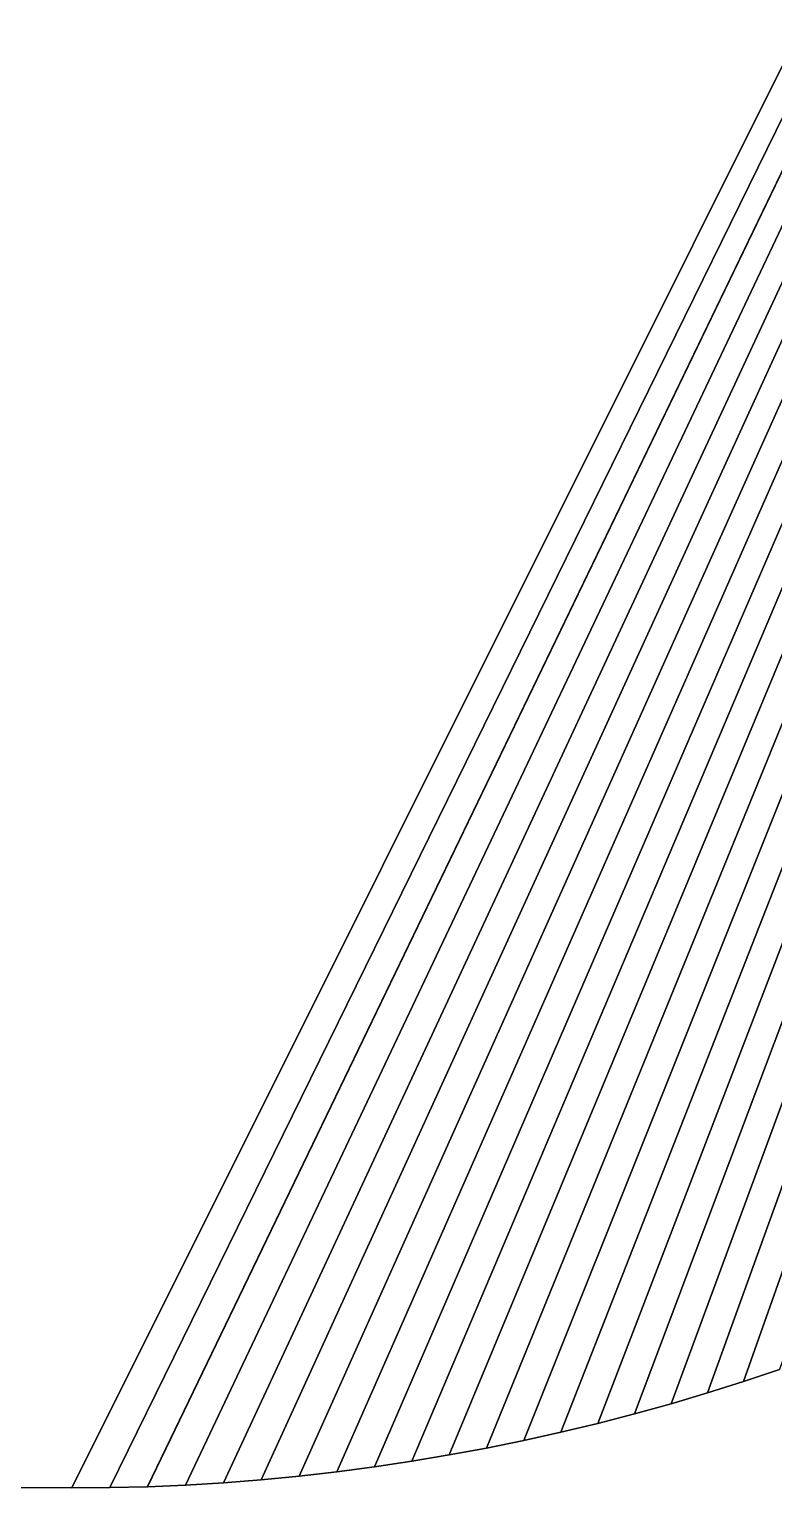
# Model space of a CAD drawing. Header units: metres. Extents: x 0 to 400, y 0 to 400.
# Drawn here: x 298 to 332.3, y 200 to 267.1 of the extents above; entities that cross this region are included whole.
import ezdxf

# ---------------------------------------------------------------- set-up
doc = ezdxf.new("R2010")
doc.units = ezdxf.units.M

msp = doc.modelspace()

# ---------------------------------------------------------------- linework, layer by layer
for p, q in [((332.55682, 205.44815, -800), (330.9017, 204.89435, -800)), ((332.55682, 205.44815, -1200), (330.9017, 204.89435, -1200)), ((332.55682, 205.44815, -1200), (330.9017, 204.89435, -1200)), ((330.9017, 204.89435, -800), (332.55682, 205.44815, -800)), ((330.9017, 204.89435, -800), (329.23715, 204.3695, -800)), ((330.9017, 204.89435, -1200), (329.23715, 204.3695, -1200)), ((330.9017, 204.89435, -1200), (329.23715, 204.3695, -1200)), ((329.23715, 204.3695, -800), (330.9017, 204.89435, -800)), ((330.9017, 204.89435, -1200), (330.9017, 204.89435, -800)), ((330.9017, 204.89435, -800), (330.9017, 204.89435, -1200)), ((327.56372, 203.87383, -800), (325.8819, 203.40741, -800)), ((327.56372, 203.87383, -1200), (325.8819, 203.40741, -1200)), ((327.56372, 203.87383, -1200), (325.8819, 203.40741, -1200)), ((325.8819, 203.40741, -800), (327.56372, 203.87383, -800)), ((329.23715, 204.3695, -800), (327.56372, 203.87383, -800)), ((329.23715, 204.3695, -1200), (327.56372, 203.87383, -1200)), ((329.23715, 204.3695, -1200), (327.56372, 203.87383, -1200)), ((327.56372, 203.87383, -800), (329.23715, 204.3695, -800)), ((327.56372, 203.87383, -1200), (327.56372, 203.87383, -800)), ((327.56372, 203.87383, -800), (327.56372, 203.87383, -1200)), ((329.23715, 204.3695, -1200), (329.23715, 204.3695, -800)), ((329.23715, 204.3695, -800), (329.23715, 204.3695, -1200)), ((325.8819, 203.40741, -800), (324.1922, 202.97043, -800)), ((325.8819, 203.40741, -1200), (324.1922, 202.97043, -1200)), ((325.8819, 203.40741, -1200), (324.1922, 202.97043, -1200)), ((324.1922, 202.97043, -800), (325.8819, 203.40741, -800)), ((325.8819, 203.40741, -1200), (325.8819, 203.40741, -800)), ((325.8819, 203.40741, -800), (325.8819, 203.40741, -1200)), ((322.49512, 202.563, -800), (320.79114, 202.18524, -800)), ((322.49512, 202.563, -1200), (320.79114, 202.18524, -1200)), ((322.49512, 202.563, -1200), (320.79114, 202.18524, -1200)), ((320.79114, 202.18524, -800), (322.49512, 202.563, -800)), ((324.1922, 202.97043, -800), (322.49512, 202.563, -800)), ((324.1922, 202.97043, -1200), (322.49512, 202.563, -1200)), ((324.1922, 202.97043, -1200), (322.49512, 202.563, -1200)), ((322.49512, 202.563, -800), (324.1922, 202.97043, -800)), ((322.49512, 202.563, -1200), (322.49512, 202.563, -800)), ((322.49512, 202.563, -800), (322.49512, 202.563, -1200)), ((324.1922, 202.97043, -1200), (324.1922, 202.97043, -800)), ((324.1922, 202.97043, -800), (324.1922, 202.97043, -1200)), ((319.08087, 201.83728, -800), (317.3648, 201.51923, -800)), ((319.08087, 201.83728, -1200), (317.3648, 201.51923, -1200)), ((319.08087, 201.83728, -1200), (317.3648, 201.51923, -1200)), ((317.3648, 201.51923, -800), (319.08087, 201.83728, -800)), ((320.79114, 202.18524, -800), (319.08087, 201.83728, -800)), ((320.79114, 202.18524, -1200), (319.08087, 201.83728, -1200)), ((320.79114, 202.18524, -1200), (319.08087, 201.83728, -1200)), ((319.08087, 201.83728, -800), (320.79114, 202.18524, -800)), ((319.08087, 201.83728, -1200), (319.08087, 201.83728, -800)), ((319.08087, 201.83728, -800), (319.08087, 201.83728, -1200)), ((320.79114, 202.18524, -1200), (320.79114, 202.18524, -800)), ((320.79114, 202.18524, -800), (320.79114, 202.18524, -1200)), ((315.64346, 201.23117, -800), (313.91733, 200.9732, -800)), ((315.64346, 201.23117, -1200), (313.91733, 200.9732, -1200)), ((315.64346, 201.23117, -1200), (313.91733, 200.9732, -1200)), ((313.91733, 200.9732, -800), (315.64346, 201.23117, -800)), ((317.3648, 201.51923, -800), (315.64346, 201.23117, -800)), ((317.3648, 201.51923, -1200), (315.64346, 201.23117, -1200)), ((317.3648, 201.51923, -1200), (315.64346, 201.23117, -1200)), ((315.64346, 201.23117, -800), (317.3648, 201.51923, -800)), ((315.64346, 201.23117, -1200), (315.64346, 201.23117, -800)), ((315.64346, 201.23117, -800), (315.64346, 201.23117, -1200)), ((317.3648, 201.51923, -1200), (317.3648, 201.51923, -800)), ((317.3648, 201.51923, -800), (317.3648, 201.51923, -1200)), ((310.45285, 200.5478, -800), (308.71558, 200.38052, -800)), ((310.45285, 200.5478, -1200), (308.71558, 200.38052, -1200)), ((310.45285, 200.5478, -1200), (308.71558, 200.38052, -1200)), ((308.71558, 200.38052, -800), (310.45285, 200.5478, -800)), ((312.18692, 200.74538, -800), (310.45285, 200.5478, -800)), ((312.18692, 200.74538, -1200), (310.45285, 200.5478, -1200)), ((312.18692, 200.74538, -1200), (310.45285, 200.5478, -1200)), ((310.45285, 200.5478, -800), (312.18692, 200.74538, -800)), ((310.45285, 200.5478, -1200), (310.45285, 200.5478, -800)), ((310.45285, 200.5478, -800), (310.45285, 200.5478, -1200)), ((313.91733, 200.9732, -800), (312.18692, 200.74538, -800)), ((313.91733, 200.9732, -1200), (312.18692, 200.74538, -1200)), ((313.91733, 200.9732, -1200), (312.18692, 200.74538, -1200)), ((312.18692, 200.74538, -800), (313.91733, 200.9732, -800)), ((312.18692, 200.74538, -1200), (312.18692, 200.74538, -800)), ((312.18692, 200.74538, -800), (312.18692, 200.74538, -1200)), ((313.91733, 200.9732, -1200), (313.91733, 200.9732, -800)), ((313.91733, 200.9732, -800), (313.91733, 200.9732, -1200)), ((301.74524, 200.01523, -800), (300, 200, -800)), ((301.74524, 200.01523, -1200), (300, 200, -1200)), ((301.74524, 200.01523, -1200), (300, 200, -1200)), ((300, 200, -800), (301.74524, 200.01523, -800)), ((303.48993, 200.06091, -800), (301.74524, 200.01523, -800)), ((303.48993, 200.06091, -1200), (301.74524, 200.01523, -1200)), ((303.48993, 200.06091, -1200), (301.74524, 200.01523, -1200)), ((301.74524, 200.01523, -800), (303.48993, 200.06091, -800)), ((301.74524, 200.01523, -1200), (301.74524, 200.01523, -800)), ((301.74524, 200.01523, -800), (301.74524, 200.01523, -1200)), ((305.2336, 200.13705, -800), (303.48993, 200.06091, -800)), ((305.2336, 200.13705, -1200), (303.48993, 200.06091, -1200)), ((305.2336, 200.13705, -1200), (303.48993, 200.06091, -1200)), ((303.48993, 200.06091, -800), (305.2336, 200.13705, -800)), ((303.48993, 200.06091, -1200), (303.48993, 200.06091, -800)), ((303.48993, 200.06091, -800), (303.48993, 200.06091, -1200)), ((306.97565, 200.24359, -800), (305.2336, 200.13705, -800)), ((306.97565, 200.24359, -1200), (305.2336, 200.13705, -1200)), ((306.97565, 200.24359, -1200), (305.2336, 200.13705, -1200)), ((305.2336, 200.13705, -800), (306.97565, 200.24359, -800)), ((305.2336, 200.13705, -1200), (305.2336, 200.13705, -800)), ((305.2336, 200.13705, -800), (305.2336, 200.13705, -1200)), ((308.71558, 200.38052, -800), (306.97565, 200.24359, -800)), ((308.71558, 200.38052, -1200), (306.97565, 200.24359, -1200)), ((308.71558, 200.38052, -1200), (306.97565, 200.24359, -1200)), ((306.97565, 200.24359, -800), (308.71558, 200.38052, -800)), ((306.97565, 200.24359, -1200), (306.97565, 200.24359, -800)), ((306.97565, 200.24359, -800), (306.97565, 200.24359, -1200)), ((308.71558, 200.38052, -1200), (308.71558, 200.38052, -800)), ((308.71558, 200.38052, -800), (308.71558, 200.38052, -1200))]:
    msp.add_line(p, q)
for points in [[(200, 200, -800), (0, 100, -800), (400, 400, -800), (400.0001, 400.0001, -799.9999)], [(400, 400, -800), (0, 100, -800), (0, 400, -800), (0.0001, 400.0001, -799.9999)], [(200, 200, -1200), (0, 100, -1200), (400, 400, -1200), (400.0001, 400.0001, -1199.9999)], [(400, 400, -1200), (0, 100, -1200), (0, 400, -1200), (0.0001, 400.0001, -1199.9999)], [(200, 200, -800), (400, 400, -800), (300, 200, -800), (300.0001, 200.0001, -799.9999)], [(200, 200, -1200), (400, 400, -1200), (300, 200, -1200), (300.0001, 200.0001, -1199.9999)], [(400, 400, -800), (301.74524, 200.01523, -800), (300, 200, -800), (300.0001, 200.0001, -799.9999)], [(400, 400, -1200), (301.74524, 200.01523, -1200), (300, 200, -1200), (300.0001, 200.0001, -1199.9999)], [(400, 400, -800), (303.48993, 200.06091, -800), (301.74524, 200.01523, -800), (301.74533, 200.01534, -799.9999)], [(400, 400, -1200), (303.48993, 200.06091, -1200), (301.74524, 200.01523, -1200), (301.74533, 200.01534, -1199.9999)], [(400, 400, -800), (305.2336, 200.13705, -800), (303.48993, 200.06091, -800), (303.49002, 200.06102, -799.9999)], [(400, 400, -1200), (305.2336, 200.13705, -1200), (303.48993, 200.06091, -1200), (303.49002, 200.06102, -1199.9999)], [(400, 400, -800), (306.97565, 200.24359, -800), (305.2336, 200.13705, -800), (305.2337, 200.13716, -799.9999)], [(400, 400, -1200), (306.97565, 200.24359, -1200), (305.2336, 200.13705, -1200), (305.2337, 200.13716, -1199.9999)], [(400, 400, -800), (308.71558, 200.38052, -800), (306.97565, 200.24359, -800), (306.97574, 200.2437, -799.9999)], [(400, 400, -1200), (308.71558, 200.38052, -1200), (306.97565, 200.24359, -1200), (306.97574, 200.2437, -1199.9999)], [(400, 400, -800), (310.45285, 200.5478, -800), (308.71558, 200.38052, -800), (308.71567, 200.38063, -799.9999)], [(400, 400, -1200), (310.45285, 200.5478, -1200), (308.71558, 200.38052, -1200), (308.71567, 200.38063, -1199.9999)], [(400, 400, -800), (312.18692, 200.74538, -800), (310.45285, 200.5478, -800), (310.45294, 200.54791, -799.9999)], [(400, 400, -1200), (312.18692, 200.74538, -1200), (310.45285, 200.5478, -1200), (310.45294, 200.54791, -1199.9999)], [(400, 400, -800), (313.91733, 200.9732, -800), (312.18692, 200.74538, -800), (312.187, 200.74548, -799.9999)], [(400, 400, -1200), (313.91733, 200.9732, -1200), (312.18692, 200.74538, -1200), (312.187, 200.74548, -1199.9999)], [(400, 400, -800), (315.64346, 201.23117, -800), (313.91733, 200.9732, -800), (313.91742, 200.97331, -799.9999)], [(400, 400, -1200), (315.64346, 201.23117, -1200), (313.91733, 200.9732, -1200), (313.91742, 200.97331, -1199.9999)], [(400, 400, -800), (317.3648, 201.51923, -800), (315.64346, 201.23117, -800), (315.64355, 201.23128, -799.9999)], [(400, 400, -1200), (317.3648, 201.51923, -1200), (315.64346, 201.23117, -1200), (315.64355, 201.23128, -1199.9999)], [(400, 400, -800), (319.08087, 201.83728, -800), (317.3648, 201.51923, -800), (317.3649, 201.51933, -799.9999)], [(400, 400, -1200), (319.08087, 201.83728, -1200), (317.3648, 201.51923, -1200), (317.3649, 201.51933, -1199.9999)], [(400, 400, -800), (320.79114, 202.18524, -800), (319.08087, 201.83728, -800), (319.08096, 201.83739, -799.9999)], [(400, 400, -1200), (320.79114, 202.18524, -1200), (319.08087, 201.83728, -1200), (319.08096, 201.83739, -1199.9999)], [(400, 400, -800), (322.49512, 202.563, -800), (320.79114, 202.18524, -800), (320.79123, 202.18535, -799.9999)], [(400, 400, -1200), (322.49512, 202.563, -1200), (320.79114, 202.18524, -1200), (320.79123, 202.18535, -1199.9999)], [(400, 400, -800), (324.1922, 202.97043, -800), (322.49512, 202.563, -800), (322.4952, 202.56311, -799.9999)], [(400, 400, -1200), (324.1922, 202.97043, -1200), (322.49512, 202.563, -1200), (322.4952, 202.56311, -1199.9999)], [(400, 400, -800), (325.8819, 203.40741, -800), (324.1922, 202.97043, -800), (324.1923, 202.97054, -799.9999)], [(400, 400, -1200), (325.8819, 203.40741, -1200), (324.1922, 202.97043, -1200), (324.1923, 202.97054, -1199.9999)], [(400, 400, -800), (327.56372, 203.87383, -800), (325.8819, 203.40741, -800), (325.882, 203.40752, -799.9999)], [(400, 400, -1200), (327.56372, 203.87383, -1200), (325.8819, 203.40741, -1200), (325.882, 203.40752, -1199.9999)], [(400, 400, -800), (329.23715, 204.3695, -800), (327.56372, 203.87383, -800), (327.5638, 203.87393, -799.9999)], [(400, 400, -1200), (329.23715, 204.3695, -1200), (327.56372, 203.87383, -1200), (327.5638, 203.87393, -1199.9999)], [(400, 400, -800), (330.9017, 204.89435, -800), (329.23715, 204.3695, -800), (329.23724, 204.36961, -799.9999)], [(400, 400, -1200), (330.9017, 204.89435, -1200), (329.23715, 204.3695, -1200), (329.23724, 204.36961, -1199.9999)], [(400, 400, -800), (332.55682, 205.44815, -800), (330.9017, 204.89435, -800), (330.9018, 204.89445, -799.9999)], [(400, 400, -1200), (332.55682, 205.44815, -1200), (330.9017, 204.89435, -1200), (330.9018, 204.89445, -1199.9999)], [(332.55682, 205.44815, -800), (332.55682, 205.44815, -1200), (330.9017, 204.89435, -800), (330.9018, 204.89445, -799.9999)], [(332.55682, 205.44815, -1200), (330.9017, 204.89435, -1200), (330.9017, 204.89435, -800), (330.9018, 204.89445, -799.9999)], [(330.9017, 204.89435, -800), (330.9017, 204.89435, -1200), (329.23715, 204.3695, -800), (329.23724, 204.36961, -799.9999)], [(330.9017, 204.89435, -1200), (329.23715, 204.3695, -1200), (329.23715, 204.3695, -800), (329.23724, 204.36961, -799.9999)], [(327.56372, 203.87383, -800), (327.56372, 203.87383, -1200), (325.8819, 203.40741, -800), (325.882, 203.40752, -799.9999)], [(327.56372, 203.87383, -1200), (325.8819, 203.40741, -1200), (325.8819, 203.40741, -800), (325.882, 203.40752, -799.9999)], [(329.23715, 204.3695, -800), (329.23715, 204.3695, -1200), (327.56372, 203.87383, -800), (327.5638, 203.87393, -799.9999)], [(329.23715, 204.3695, -1200), (327.56372, 203.87383, -1200), (327.56372, 203.87383, -800), (327.5638, 203.87393, -799.9999)], [(325.8819, 203.40741, -800), (325.8819, 203.40741, -1200), (324.1922, 202.97043, -800), (324.1923, 202.97054, -799.9999)], [(325.8819, 203.40741, -1200), (324.1922, 202.97043, -1200), (324.1922, 202.97043, -800), (324.1923, 202.97054, -799.9999)], [(322.49512, 202.563, -800), (322.49512, 202.563, -1200), (320.79114, 202.18524, -800), (320.79123, 202.18535, -799.9999)], [(322.49512, 202.563, -1200), (320.79114, 202.18524, -1200), (320.79114, 202.18524, -800), (320.79123, 202.18535, -799.9999)], [(324.1922, 202.97043, -800), (324.1922, 202.97043, -1200), (322.49512, 202.563, -800), (322.4952, 202.56311, -799.9999)], [(324.1922, 202.97043, -1200), (322.49512, 202.563, -1200), (322.49512, 202.563, -800), (322.4952, 202.56311, -799.9999)], [(319.08087, 201.83728, -800), (319.08087, 201.83728, -1200), (317.3648, 201.51923, -800), (317.3649, 201.51933, -799.9999)], [(319.08087, 201.83728, -1200), (317.3648, 201.51923, -1200), (317.3648, 201.51923, -800), (317.3649, 201.51933, -799.9999)], [(320.79114, 202.18524, -800), (320.79114, 202.18524, -1200), (319.08087, 201.83728, -800), (319.08096, 201.83739, -799.9999)], [(320.79114, 202.18524, -1200), (319.08087, 201.83728, -1200), (319.08087, 201.83728, -800), (319.08096, 201.83739, -799.9999)], [(315.64346, 201.23117, -800), (315.64346, 201.23117, -1200), (313.91733, 200.9732, -800), (313.91742, 200.97331, -799.9999)], [(315.64346, 201.23117, -1200), (313.91733, 200.9732, -1200), (313.91733, 200.9732, -800), (313.91742, 200.97331, -799.9999)], [(317.3648, 201.51923, -800), (317.3648, 201.51923, -1200), (315.64346, 201.23117, -800), (315.64355, 201.23128, -799.9999)], [(317.3648, 201.51923, -1200), (315.64346, 201.23117, -1200), (315.64346, 201.23117, -800), (315.64355, 201.23128, -799.9999)], [(310.45285, 200.5478, -800), (310.45285, 200.5478, -1200), (308.71558, 200.38052, -800), (308.71567, 200.38063, -799.9999)], [(310.45285, 200.5478, -1200), (308.71558, 200.38052, -1200), (308.71558, 200.38052, -800), (308.71567, 200.38063, -799.9999)], [(312.18692, 200.74538, -800), (312.18692, 200.74538, -1200), (310.45285, 200.5478, -800), (310.45294, 200.54791, -799.9999)], [(312.18692, 200.74538, -1200), (310.45285, 200.5478, -1200), (310.45285, 200.5478, -800), (310.45294, 200.54791, -799.9999)], [(313.91733, 200.9732, -800), (313.91733, 200.9732, -1200), (312.18692, 200.74538, -800), (312.187, 200.74548, -799.9999)], [(313.91733, 200.9732, -1200), (312.18692, 200.74538, -1200), (312.18692, 200.74538, -800), (312.187, 200.74548, -799.9999)], [(301.74524, 200.01523, -800), (301.74524, 200.01523, -1200), (300, 200, -800), (300.0001, 200.0001, -799.9999)], [(301.74524, 200.01523, -1200), (300, 200, -1200), (300, 200, -800), (300.0001, 200.0001, -799.9999)], [(303.48993, 200.06091, -800), (303.48993, 200.06091, -1200), (301.74524, 200.01523, -800), (301.74533, 200.01534, -799.9999)], [(303.48993, 200.06091, -1200), (301.74524, 200.01523, -1200), (301.74524, 200.01523, -800), (301.74533, 200.01534, -799.9999)], [(305.2336, 200.13705, -800), (305.2336, 200.13705, -1200), (303.48993, 200.06091, -800), (303.49002, 200.06102, -799.9999)], [(305.2336, 200.13705, -1200), (303.48993, 200.06091, -1200), (303.48993, 200.06091, -800), (303.49002, 200.06102, -799.9999)], [(306.97565, 200.24359, -800), (306.97565, 200.24359, -1200), (305.2336, 200.13705, -800), (305.2337, 200.13716, -799.9999)], [(306.97565, 200.24359, -1200), (305.2336, 200.13705, -1200), (305.2336, 200.13705, -800), (305.2337, 200.13716, -799.9999)], [(308.71558, 200.38052, -800), (308.71558, 200.38052, -1200), (306.97565, 200.24359, -800), (306.97574, 200.2437, -799.9999)], [(308.71558, 200.38052, -1200), (306.97565, 200.24359, -1200), (306.97565, 200.24359, -800), (306.97574, 200.2437, -799.9999)]]:
    msp.add_3dface(points)

doc.saveas('drawing.dxf')
